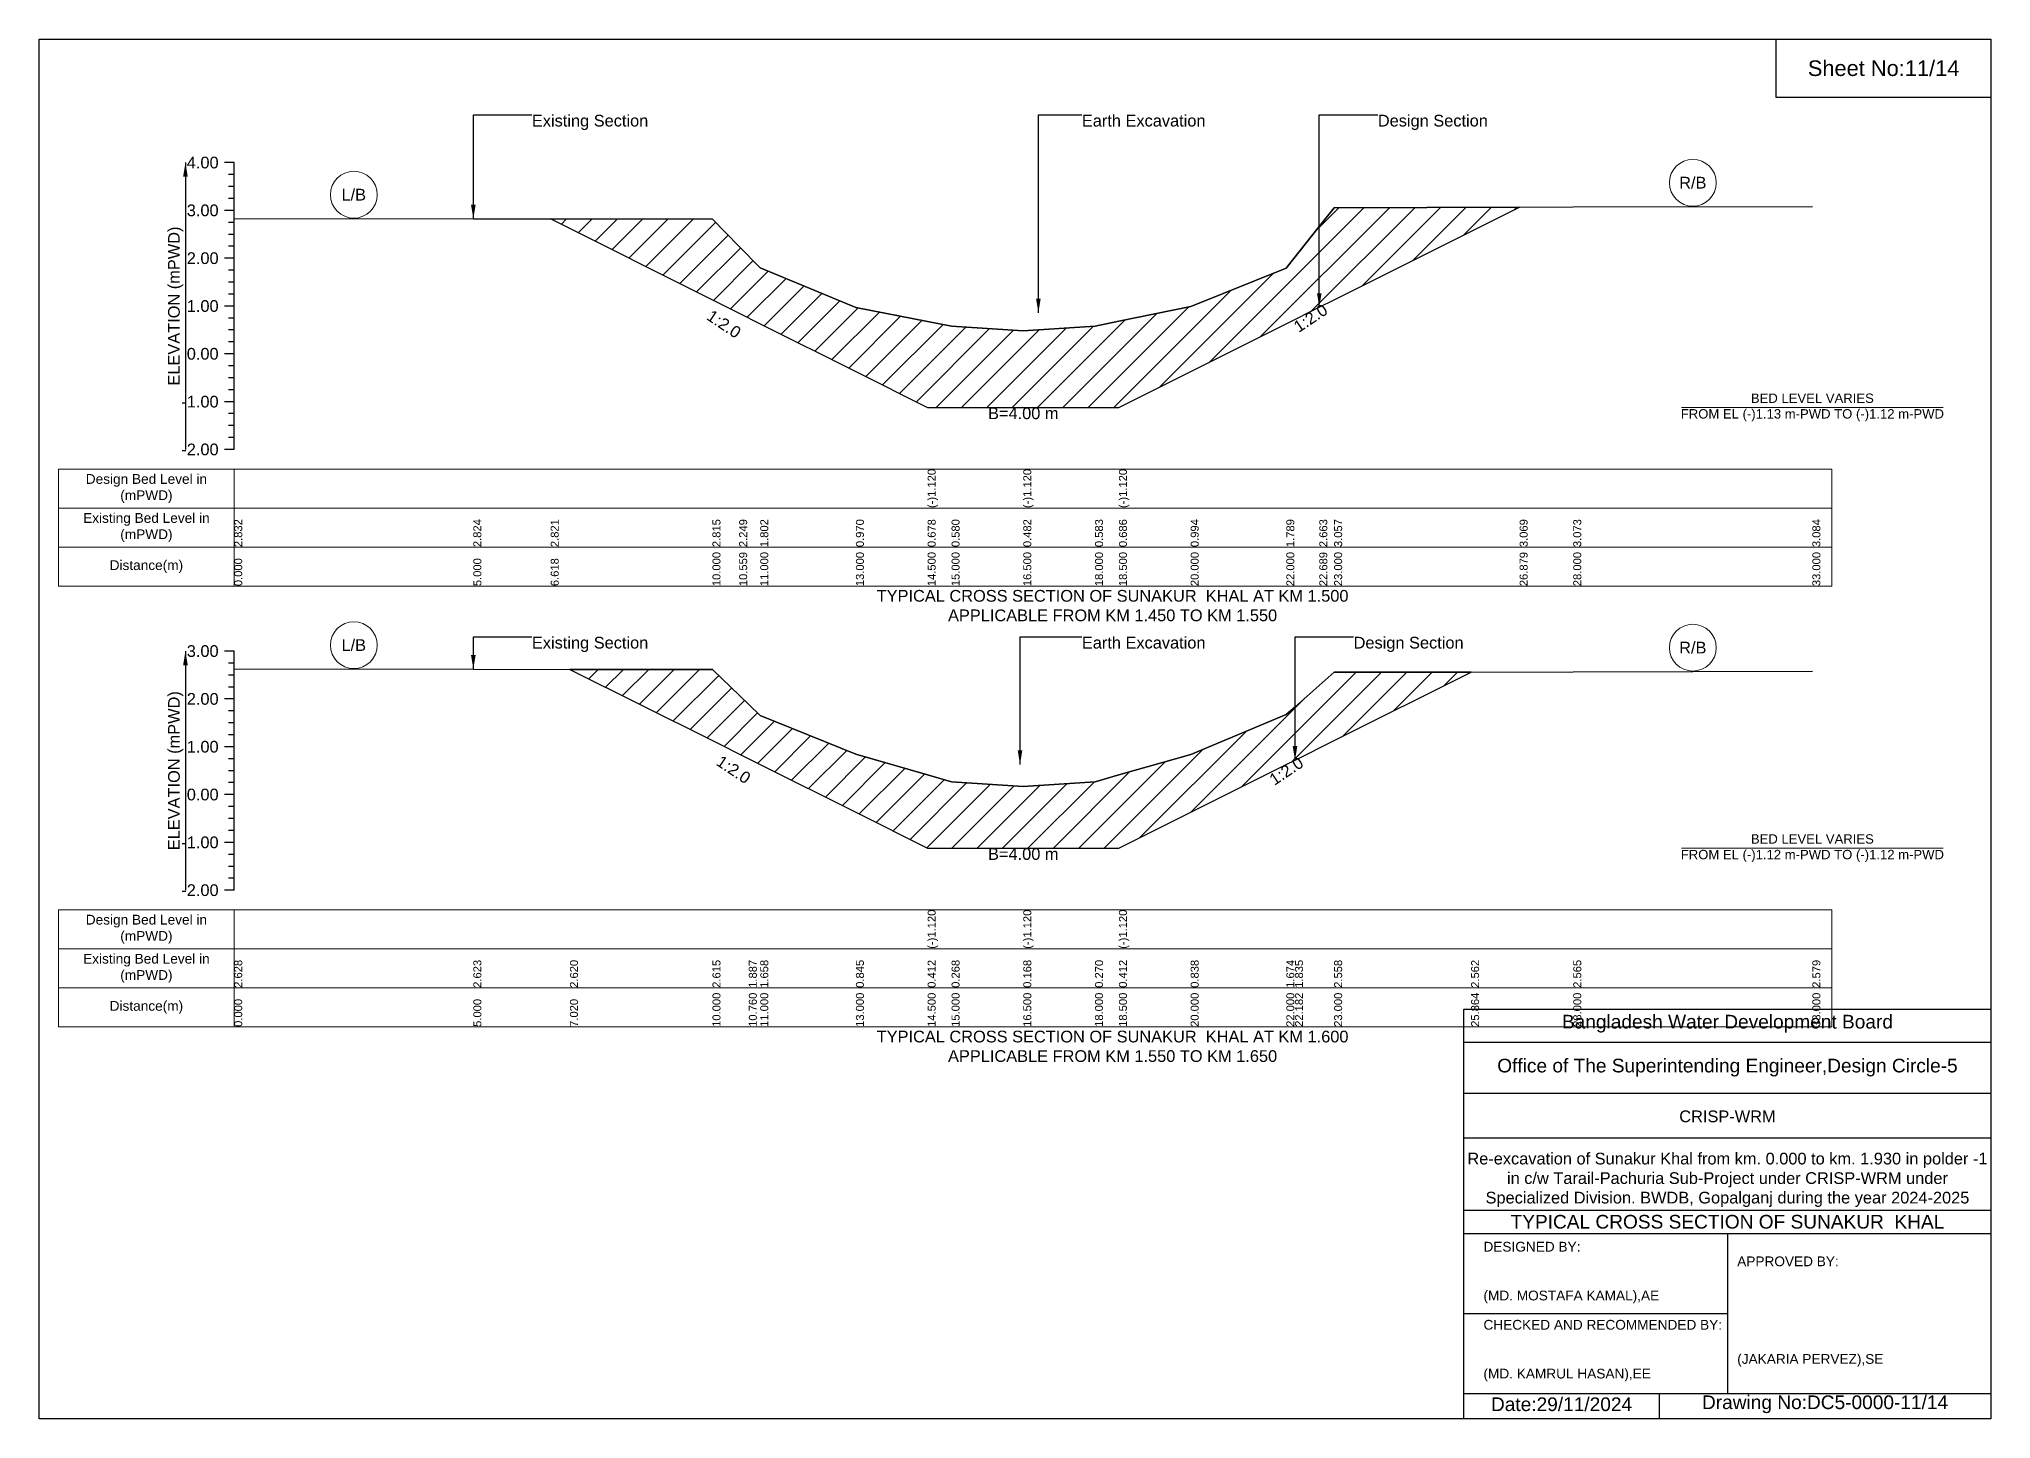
# Model space of a CAD drawing. Header units: inches. Extents: x 91000 to 238000, y -5656 to 143.
# Drawn here: x 200000 to 208000, y -5656 to 0 of the extents above; entities that cross this region are included whole.
import ezdxf

# ---------------------------------------------------------------- set-up
doc = ezdxf.new("R2010")
doc.units = ezdxf.units.IN
doc.header["$LTSCALE"] = 7
doc.header["$MEASUREMENT"] = 0
for name, color, linetype, lineweight in [('Cross section Data Border', 7, 'Continuous', 9), ('Cross Section Labels', 7, 'Continuous', 9), ('Existing_Bed_Level for Xsection', 7, 'Continuous', 25)]:
    doc.layers.add(name, color=color, linetype=linetype, lineweight=lineweight)
doc.styles.get("Standard").update_dxf_attribs({"font": 'arial.ttf'})
doc.dimstyles.get("Standard").update_dxf_attribs({"dimtxt": 0.18, "dimasz": 0.18, "dimexe": 0.18, "dimexo": 0.0625, "dimgap": 0.09, "dimtad": 0, "dimtih": 1, "dimtoh": 1, "dimdec": 4, "dimzin": 0, "dimdsep": 46, "dimtxsty": 'Standard', "dimcen": 0.09, "dimadec": 0, "dimazin": 0, "dimtfac": 1, "dimtdec": 4, "dimtofl": 0, "dimtmove": 0, "dimatfit": 3, "dimfxl": 1, "dimtolj": 1, "dimtzin": 0, "dimarcsym": 0})

msp = doc.modelspace()

# ---------------------------------------------------------------- hatches: boundary and pattern name
at = {"layer": 'Existing_Bed_Level for Xsection'}
h = msp.add_hatch(dxfattribs=at)
h.set_pattern_fill('ANSI31', color=256, scale=588, style=0)
h.paths.add_polyline_path([(202097.1, -737.5), (202760, -1069), (202869.5, -1123.8), (202956, -1167), (203348, -1363), (203642, -1510), (203740, -1510), (204034, -1510), (204328, -1510), (204426, -1510), (204720, -1363), (205112, -1167), (205247.1, -1099.4), (205308, -1069), (206068.2, -688.9), (205308, -691.3), (205247.1, -768.5), (205112, -939.8), (204720, -1095.6), (204426, -1156.1), (204328, -1176.2), (204034, -1196), (203740, -1176.8), (203642, -1157.7), (203348, -1100.4), (202956, -937.3), (202869.5, -849.7), (202760, -738.7)])
h = msp.add_hatch(dxfattribs=at)
h.set_pattern_fill('ANSI31', color=256, scale=588, style=0)
h.paths.add_polyline_path([(202176, -2583.5), (202760, -2875.4), (202909, -2950), (202956, -2973.4), (203348, -3169.4), (203642, -3316.4), (203740, -3316.4), (204034, -3316.4), (204328, -3316.4), (204426, -3316.4), (204720, -3169.4), (205112, -2973.4), (205147.7, -2955.6), (205308, -2875.4), (205869.3, -2594.8), (205308, -2595.6), (205147.7, -2737.3), (205112, -2768.8), (204720, -2932.7), (204426, -3016.2), (204328, -3044), (204034, -3064), (203740, -3044.4), (203642, -3016.1), (203348, -2931.3), (202956, -2772), (202909, -2727), (202760, -2584.4)])

# ---------------------------------------------------------------- linework, layer by layer
for points in [[(200000, 0), (208000, 0), (208000, -5656), (200000, -5656)], [(207120, 0), (208000, 0), (208000, -240), (207120, -240)]]:
    msp.add_lwpolyline(points, close=True)
for points in [[(205840, -5656), (205840, -3976), (208000, -3976)], [(205840, -4112), (208000, -4112)], [(205840, -4320), (208000, -4320)], [(205840, -4504), (208000, -4504)], [(205840, -4800), (208000, -4800)], [(205840, -4896), (208000, -4896)], [(206920, -4896), (206920, -5552)], [(205840, -5224), (206920, -5224)], [(205840, -5552), (208000, -5552)], [(206640, -5552), (206640, -5656)]]:
    msp.add_lwpolyline(points)
at = {"layer": 'Cross section Data Border'}
for points in [[(200080, -1762.5), (207348, -1762.5), (207348, -2242.5), (200080, -2242.5)], [(200080, -3568.9), (207348, -3568.9), (207348, -4048.9), (200080, -4048.9)]]:
    msp.add_lwpolyline(points, close=True, dxfattribs=at)
for points in [[(200800, -1762.5), (200800, -2242.5)], [(200080, -1922.5), (207348, -1922.5)], [(200080, -2082.5), (207348, -2082.5)], [(200800, -3568.9), (200800, -4048.9)], [(200080, -3728.9), (207348, -3728.9)], [(200080, -3888.9), (207348, -3888.9)]]:
    msp.add_lwpolyline(points, dxfattribs=at)
at = {"layer": 'Cross Section Labels'}
for points in [[(206732.2, -1510), (207803.8, -1510)], [(206732.2, -3316.4), (207803.8, -3316.4)]]:
    msp.add_lwpolyline(points, dxfattribs=at)
for centre in [(201290, -638.2), (206778, -589.1), (201290, -2484.3), (206778, -2494.8)]:
    msp.add_circle(centre, 96, dxfattribs=at)
at = {"layer": 'Existing_Bed_Level for Xsection'}
for points in [[(200800, -506.5), (200760, -506.5)], [(200800, -555.5), (200776, -555.5)], [(200800, -1682.5), (200800, -1486.5), (200800, -1290.5), (200800, -1094.5), (200800, -898.5), (200800, -702.5), (200800, -506.5)], [(200800, -604.5), (200776, -604.5)], [(200800, -702.5), (200760, -702.5)], [(200800, -653.5), (200776, -653.5)], [(200800, -735.4), (201780, -737), (202097.1, -737.5), (202760, -738.7), (202869.5, -849.7), (202956, -937.3), (203348, -1100.4), (203642, -1157.7), (203642, -1157.7), (203740, -1176.8), (204034, -1196), (204034, -1196), (204328, -1176.2), (204426, -1156.1), (204426, -1156.1), (204720, -1095.6), (205112, -939.8), (205247.1, -768.5), (205308, -691.3), (206068.2, -688.9), (206288, -688.2), (207268, -686)], [(200800, -751.5), (200776, -751.5)], [(200800, -800.5), (200776, -800.5)], [(200800, -849.5), (200776, -849.5)], [(200800, -898.5), (200760, -898.5)], [(200800, -947.5), (200776, -947.5)], [(200800, -996.5), (200776, -996.5)], [(200800, -1094.5), (200760, -1094.5)], [(200800, -1045.5), (200776, -1045.5)], [(200800, -1143.5), (200776, -1143.5)], [(200800, -1192.5), (200776, -1192.5)], [(200800, -1241.5), (200776, -1241.5)], [(200800, -1290.5), (200760, -1290.5)], [(200800, -1339.5), (200776, -1339.5)], [(200800, -1388.5), (200776, -1388.5)], [(200800, -1437.5), (200776, -1437.5)], [(200800, -1486.5), (200760, -1486.5)], [(200800, -1535.5), (200776, -1535.5)], [(200800, -1584.5), (200776, -1584.5)], [(200800, -1633.5), (200776, -1633.5)], [(200800, -1682.5), (200760, -1682.5)], [(200800, -2508.9), (200760, -2508.9)], [(200800, -2557.9), (200776, -2557.9)], [(200800, -3488.9), (200800, -3292.9), (200800, -3096.9), (200800, -2900.9), (200800, -2704.9), (200800, -2508.9)], [(200800, -2606.9), (200776, -2606.9)], [(200800, -2581.8), (201780, -2582.8), (202176, -2583.5), (202760, -2584.4), (202909, -2727), (202956, -2772), (203348, -2931.3), (203642, -3016.1), (203642, -3016.1), (203740, -3044.4), (204034, -3064), (204034, -3064), (204328, -3044), (204426, -3016.2), (204426, -3016.2), (204720, -2932.7), (205112, -2768.8), (205147.7, -2737.3), (205308, -2595.6), (205869.3, -2594.8), (206288, -2594.2), (207268, -2591.4)], [(200800, -2704.9), (200760, -2704.9)], [(200800, -2655.9), (200776, -2655.9)], [(200800, -2753.9), (200776, -2753.9)], [(200800, -2802.9), (200776, -2802.9)], [(200800, -2851.9), (200776, -2851.9)], [(200800, -2900.9), (200760, -2900.9)], [(200800, -2949.9), (200776, -2949.9)], [(200800, -2998.9), (200776, -2998.9)], [(200800, -3096.9), (200760, -3096.9)], [(200800, -3047.9), (200776, -3047.9)], [(200800, -3145.9), (200776, -3145.9)], [(200800, -3194.9), (200776, -3194.9)], [(200800, -3243.9), (200776, -3243.9)], [(200800, -3292.9), (200760, -3292.9)], [(200800, -3341.9), (200776, -3341.9)], [(200800, -3390.9), (200776, -3390.9)], [(200800, -3439.9), (200776, -3439.9)], [(200800, -3488.9), (200760, -3488.9)]]:
    msp.add_lwpolyline(points, dxfattribs=at)
for points in [[(202097.1, -737.5), (202760, -1069), (202869.5, -1123.8), (202956, -1167), (203348, -1363), (203642, -1510), (203642, -1510), (203740, -1510), (204034, -1510), (204034, -1510), (204328, -1510), (204426, -1510), (204426, -1510), (204720, -1363), (205112, -1167), (205247.1, -1099.4), (205308, -1069), (206068.2, -688.9), (205308, -691.3), (205247.1, -768.5), (205112, -939.8), (204720, -1095.6), (204426, -1156.1), (204426, -1156.1), (204328, -1176.2), (204034, -1196), (204034, -1196), (203740, -1176.8), (203642, -1157.7), (203642, -1157.7), (203348, -1100.4), (202956, -937.3), (202869.5, -849.7), (202760, -738.7)], [(202176, -2583.5), (202760, -2875.4), (202909, -2950), (202956, -2973.4), (203348, -3169.4), (203642, -3316.4), (203642, -3316.4), (203740, -3316.4), (204034, -3316.4), (204034, -3316.4), (204328, -3316.4), (204426, -3316.4), (204426, -3316.4), (204720, -3169.4), (205112, -2973.4), (205147.7, -2955.6), (205308, -2875.4), (205869.3, -2594.8), (205869.3, -2594.8), (205869.3, -2594.8), (205308, -2595.6), (205147.7, -2737.3), (205112, -2768.8), (204720, -2932.7), (204426, -3016.2), (204426, -3016.2), (204328, -3044), (204034, -3064), (204034, -3064), (203740, -3044.4), (203642, -3016.1), (203642, -3016.1), (203348, -2931.3), (202956, -2772), (202909, -2727), (202760, -2584.4)]]:
    msp.add_lwpolyline(points, close=True, dxfattribs=at)

# ---------------------------------------------------------------- texts
at = {"attachment_point": 5}
for s, insert, char_height in [('Sheet No:11/14', (207560, -120), 64), ('Bangladesh Water Development Board', (206920, -4036), 56), ('Office of The Superintending Engineer,Design Circle-5', (206920, -4216), 56)]:
    msp.add_mtext(s, dxfattribs=dict(at, insert=insert, char_height=char_height))
for s, insert, char_height, width, attachment_point in [('CRISP-WRM', (206920, -4416), 48, 2240, 5), ('Re-excavation of Sunakur Khal from km. 0.000 to km. 1.930 in polder -1  in c/w Tarail-Pachuria Sub-Project under CRISP-WRM under Specialized Division. BWDB, Gopalganj during the year 2024-2025', (206920, -4676), 48, 2160, 5), ('TYPICAL CROSS SECTION OF SUNAKUR  KHAL', (206920, -4848), 56, 2240, 5), ('DESIGNED BY:^J^J^J(MD. MOSTAFA KAMAL),AE', (205920, -5056), 40, 1120, 4), ('APPROVED BY:^J^J^J^J^J^J(JAKARIA PERVEZ),SE', (206960, -5216), 40, 1120, 4), ('CHECKED AND RECOMMENDED BY:^J^J^J(MD. KAMRUL HASAN),EE', (205920, -5376), 40, 1120, 4), ('Date:29/11/2024', (206240, -5596), 56, 1120, 5), ('Drawing No:DC5-0000-11/14', (207320, -5596), 56, 1760, 5)]:
    msp.add_mtext(s, dxfattribs=dict(insert=insert, char_height=char_height, width=width, attachment_point=attachment_point))
at = {"layer": 'Cross section Data Border', "char_height": 40, "width": 640, "attachment_point": 5}
for s, insert in [('Design Bed Level in (mPWD)', (200440, -1842.5)), ('Existing Bed Level in (mPWD)', (200440, -2002.5)), ('Distance(m)', (200440, -2162.5)), ('Design Bed Level in (mPWD)', (200440, -3648.9)), ('Existing Bed Level in (mPWD)', (200440, -3808.9)), ('Distance(m)', (200440, -3968.9))]:
    msp.add_mtext(s, dxfattribs=dict(at, insert=insert))
at = {"layer": 'Cross Section Labels'}
for s, insert, char_height, attachment_point in [('Existing Section', (202020, -310.5), 48, 1), ('Earth Excavation', (204274, -310.5), 48, 1), ('Design Section', (205487.1, -310.5), 48, 1), ('L/B', (201290, -638.2), 48, 5), ('R/B', (206778, -589.1), 48, 5), ('B=4.00 m', (204034, -1510), 48, 2), ('BED LEVEL VARIES ^JFROM EL (-)1.13 m-PWD TO (-)1.12 m-PWD', (207268, -1510), 38.4, 5), ('TYPICAL CROSS SECTION OF SUNAKUR  KHAL AT KM 1.500^JAPPLICABLE FROM KM 1.450 TO KM 1.550', (204400, -2322.5), 48, 5), ('L/B', (201290, -2484.3), 48, 5), ('Existing Section', (202020, -2450.1), 48, 1), ('Earth Excavation', (204274, -2450.1), 48, 1), ('Design Section', (205387.7, -2450.1), 48, 1), ('R/B', (206778, -2494.8), 48, 5), ('BED LEVEL VARIES ^JFROM EL (-)1.12 m-PWD TO (-)1.12 m-PWD', (207268, -3316.4), 38.4, 5), ('B=4.00 m', (204034, -3316.4), 48, 2), ('TYPICAL CROSS SECTION OF SUNAKUR  KHAL AT KM 1.600^JAPPLICABLE FROM KM 1.550 TO KM 1.650', (204400, -4128.9), 48, 5)]:
    msp.add_mtext(s, dxfattribs=dict(at, insert=insert, char_height=char_height, attachment_point=attachment_point))
at = {"layer": 'Cross Section Labels', "char_height": 48, "attachment_point": 2}
for insert, rotation in [((202820.5, -1148.3), 326.30993), ((205198.1, -1123.9), 33.69007), ((202860, -2974.5), 326.30993), ((205098.7, -2980.1), 33.69007)]:
    msp.add_mtext('1:2.0', dxfattribs=dict(at, insert=insert, rotation=rotation))
at = {"layer": 'Existing_Bed_Level for Xsection', "char_height": 48, "attachment_point": 6}
for s, insert in [('4.00', (200736, -506.5)), ('3.00', (200736, -702.5)), ('2.00', (200736, -898.5)), ('1.00', (200736, -1094.5)), ('0.00', (200736, -1290.5)), ('-1.00', (200736, -1486.5)), ('-2.00', (200736, -1682.5)), ('3.00', (200736, -2508.9)), ('2.00', (200736, -2704.9)), ('1.00', (200736, -2900.9)), ('0.00', (200736, -3096.9)), ('-1.00', (200736, -3292.9)), ('-2.00', (200736, -3488.9))]:
    msp.add_mtext(s, dxfattribs=dict(at, insert=insert))
at = {"layer": 'Existing_Bed_Level for Xsection', "rotation": 90}
for s, insert, char_height, attachment_point in [('ELEVATION (mPWD)', (200560, -1094.5), 48, 5), ('(-)1.120', (203642, -1922.5), 32.8, 1), ('(-)1.120', (204034, -1922.5), 32.8, 1), ('(-)1.120', (204426, -1922.5), 32.8, 1), ('2.832', (200800, -2082.5), 32.8, 1), ('2.824', (201780, -2082.5), 32.8, 1), ('2.821', (202097.1, -2082.5), 32.8, 1), ('2.815', (202760, -2082.5), 32.8, 1), ('2.249', (202869.5, -2082.5), 32.8, 1), ('1.802', (202956, -2082.5), 32.8, 1), ('0.970', (203348, -2082.5), 32.8, 1), ('0.678', (203642, -2082.5), 32.8, 1), ('0.580', (203740, -2082.5), 32.8, 1), ('0.482', (204034, -2082.5), 32.8, 1), ('0.583', (204328, -2082.5), 32.8, 1), ('0.686', (204426, -2082.5), 32.8, 1), ('0.994', (204720, -2082.5), 32.8, 1), ('1.789', (205112, -2082.5), 32.8, 1), ('2.663', (205247.1, -2082.5), 32.8, 1), ('3.057', (205308, -2082.5), 32.8, 1), ('3.069', (206068.2, -2082.5), 32.8, 1), ('3.073', (206288, -2082.5), 32.8, 1), ('3.084', (207268, -2082.5), 32.8, 1), ('0.000', (200800, -2242.5), 32.8, 1), ('5.000', (201780, -2242.5), 32.8, 1), ('6.618', (202097.1, -2242.5), 32.8, 1), ('10.000', (202760, -2242.5), 32.8, 1), ('10.559', (202869.5, -2242.5), 32.8, 1), ('11.000', (202956, -2242.5), 32.8, 1), ('13.000', (203348, -2242.5), 32.8, 1), ('14.500', (203642, -2242.5), 32.8, 1), ('15.000', (203740, -2242.5), 32.8, 1), ('16.500', (204034, -2242.5), 32.8, 1), ('18.000', (204328, -2242.5), 32.8, 1), ('18.500', (204426, -2242.5), 32.8, 1), ('20.000', (204720, -2242.5), 32.8, 1), ('22.000', (205112, -2242.5), 32.8, 1), ('22.689', (205247.1, -2242.5), 32.8, 1), ('23.000', (205308, -2242.5), 32.8, 1), ('26.879', (206068.2, -2242.5), 32.8, 1), ('28.000', (206288, -2242.5), 32.8, 1), ('33.000', (207268, -2242.5), 32.8, 1), ('ELEVATION (mPWD)', (200560, -2998.9), 48, 5), ('(-)1.120', (203642, -3728.9), 32.8, 1), ('(-)1.120', (204034, -3728.9), 32.8, 1), ('(-)1.120', (204426, -3728.9), 32.8, 1), ('2.628', (200800, -3888.9), 32.8, 1), ('2.623', (201780, -3888.9), 32.8, 1), ('2.620', (202176, -3888.9), 32.8, 1), ('2.615', (202760, -3888.9), 32.8, 1), ('1.887', (202909, -3888.9), 32.8, 1), ('1.658', (202956, -3888.9), 32.8, 1), ('0.845', (203348, -3888.9), 32.8, 1), ('0.412', (203642, -3888.9), 32.8, 1), ('0.268', (203740, -3888.9), 32.8, 1), ('0.168', (204034, -3888.9), 32.8, 1), ('0.270', (204328, -3888.9), 32.8, 1), ('0.412', (204426, -3888.9), 32.8, 1), ('0.838', (204720, -3888.9), 32.8, 1), ('1.674', (205112, -3888.9), 32.8, 1), ('1.835', (205147.7, -3888.9), 32.8, 1), ('2.558', (205308, -3888.9), 32.8, 1), ('2.562', (205869.3, -3888.9), 32.8, 1), ('2.565', (206288, -3888.9), 32.8, 1), ('2.579', (207268, -3888.9), 32.8, 1), ('10.000', (202760, -4048.9), 32.8, 1), ('10.760', (202909, -4048.9), 32.8, 1), ('11.000', (202956, -4048.9), 32.8, 1), ('13.000', (203348, -4048.9), 32.8, 1), ('14.500', (203642, -4048.9), 32.8, 1), ('15.000', (203740, -4048.9), 32.8, 1), ('16.500', (204034, -4048.9), 32.8, 1), ('18.000', (204328, -4048.9), 32.8, 1), ('18.500', (204426, -4048.9), 32.8, 1), ('20.000', (204720, -4048.9), 32.8, 1), ('22.000', (205112, -4048.9), 32.8, 1), ('22.182', (205147.7, -4048.9), 32.8, 1), ('23.000', (205308, -4048.9), 32.8, 1), ('25.864', (205869.3, -4048.9), 32.8, 1), ('28.000', (206288, -4048.9), 32.8, 1), ('33.000', (207268, -4048.9), 32.8, 1), ('0.000', (200800, -4048.9), 32.8, 1), ('5.000', (201780, -4048.9), 32.8, 1), ('7.020', (202176, -4048.9), 32.8, 1)]:
    msp.add_mtext(s, dxfattribs=dict(at, insert=insert, char_height=char_height, attachment_point=attachment_point))

# ---------------------------------------------------------------- leaders
at = {"layer": 'Cross Section Labels', "annotation_type": 0, "has_hookline": 1, "hookline_direction": 0}
for points, text_width in [([(201780, -737), (201780, -310.5), (202019.9, -310.5)], 467.2), ([(204095.8, -1121.7), (204095.8, -310.5), (204273.9, -310.5)], 497), ([(205247.1, -1099.4), (205247.1, -310.5), (205487, -310.5)], 441.2), ([(201780, -2582.8), (201780, -2450.1), (202019.9, -2450.1)], 467.2), ([(204020.6, -2973.3), (204020.6, -2450.1), (204273.9, -2450.1)], 497), ([(205147.7, -2955.6), (205147.7, -2450.1), (205387.6, -2450.1)], 441.2)]:
    msp.add_leader(points, dimstyle='Standard', override={"dimasz": 57.6}, dxfattribs=dict(at, text_width=text_width))
at = {"layer": 'Existing_Bed_Level for Xsection'}
for points in [[(200600, -506.5), (200600, -1682.5)], [(200600, -2508.9), (200600, -3488.9)]]:
    msp.add_leader(points, dimstyle='Standard', override={"dimasz": 57.6}, dxfattribs=at)

doc.saveas('drawing.dxf')
